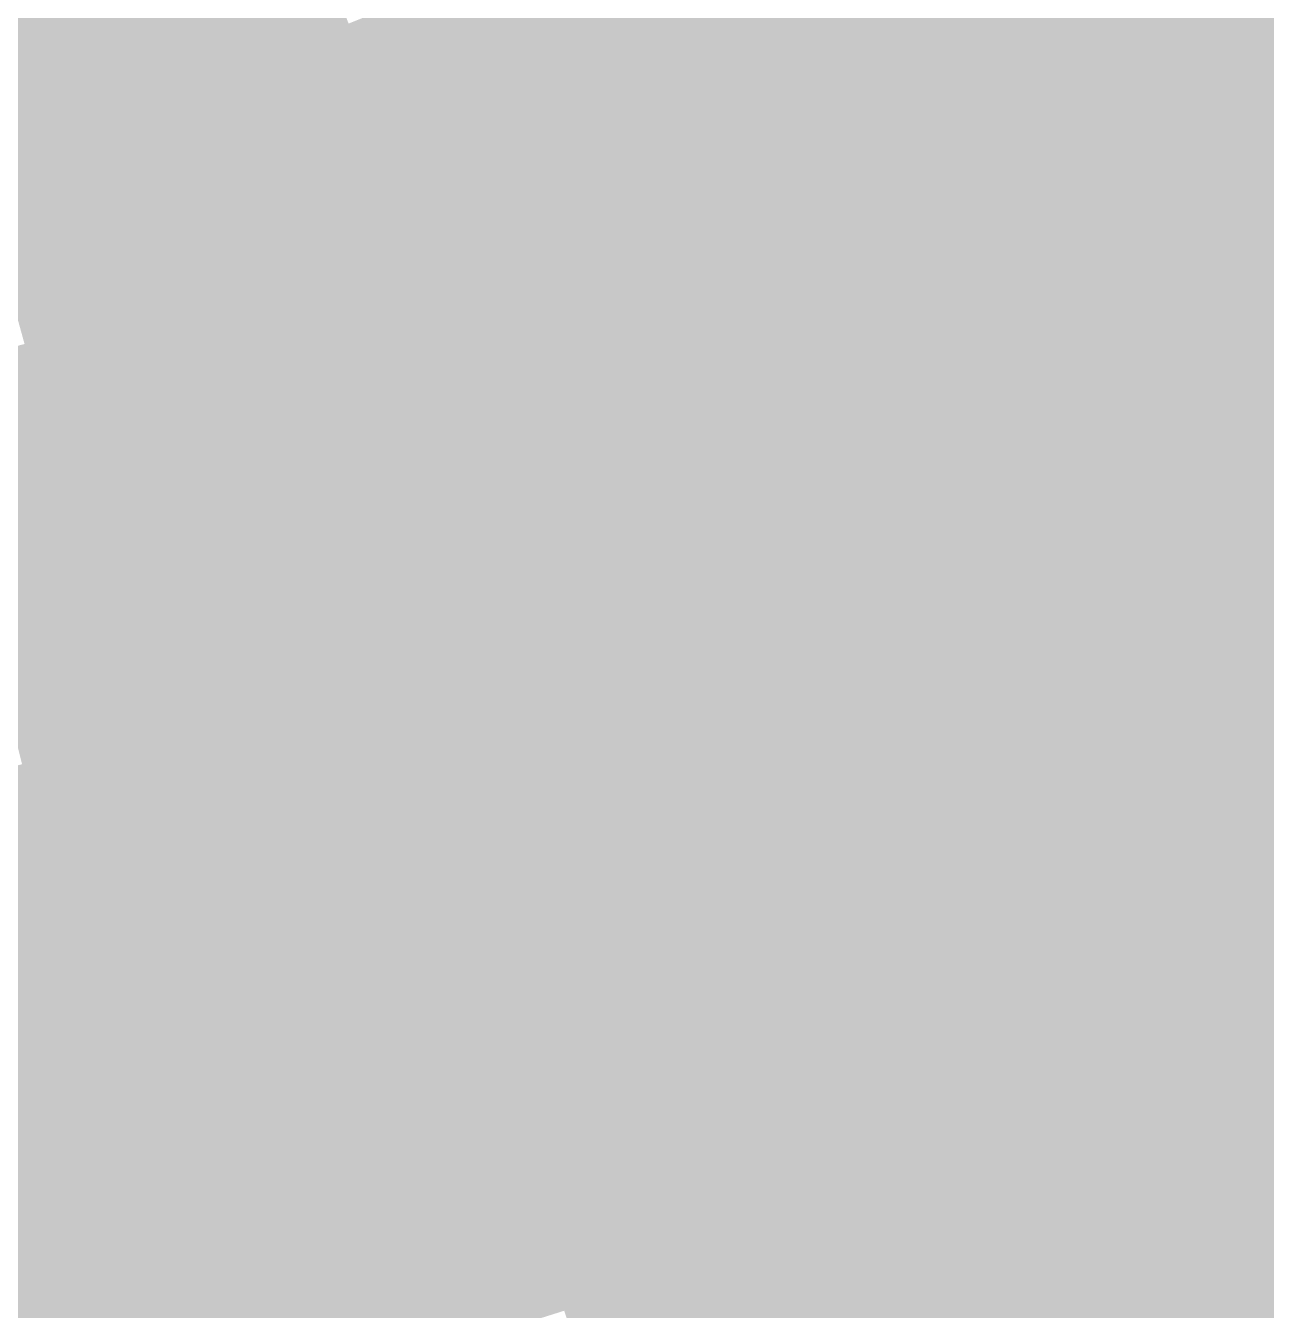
# Model space of a CAD drawing. Header units: inches. Extents: x -266 to 784, y -170 to 213.
# Drawn here: x 16.82 to 35.16, y -75.01 to -56.01 of the extents above; entities that cross this region are included whole.
import ezdxf

# ---------------------------------------------------------------- set-up
doc = ezdxf.new("R2010")
doc.units = ezdxf.units.IN
doc.header["$MEASUREMENT"] = 0

msp = doc.modelspace()

# ---------------------------------------------------------------- linework, layer by layer
at = {"color": 216, "true_color": 0x7d0084}
msp.add_solid([(27.426291, -54.486682), (27.875902, -55.379907), (26.080861, -55.143347), (26.508416, -56.047336)], dxfattribs=at)
at = {"color": 206, "true_color": 0x620077}
msp.add_solid([(19.539611, -54.609556), (19.876501, -55.5511), (18.193541, -55.072634), (18.507223, -56.022163)], dxfattribs=at)
at = {"color": 216, "true_color": 0x840089}
msp.add_solid([(29.226598, -54.679118), (29.697994, -55.56104), (27.875902, -55.379907), (28.325514, -56.273131)], dxfattribs=at)
at = {"color": 216, "true_color": 0x720080}
msp.add_solid([(24.314479, -54.852585), (24.71972, -55.766795), (22.961006, -55.432772), (23.343689, -56.356651)], dxfattribs=at)
at = {"color": 214, "true_color": 0x8b008d}
msp.add_solid([(31.052586, -54.81548), (31.545484, -55.685567), (29.697994, -55.56104), (30.169391, -56.442961)], dxfattribs=at)
at = {"color": 214, "true_color": 0x91008f}
msp.add_solid([(32.902576, -54.894631), (33.416678, -55.75236), (31.545484, -55.685567), (32.038382, -56.555654)], dxfattribs=at)
at = {"color": 206, "true_color": 0x600077}
msp.add_solid([(18.193541, -55.072634), (18.507223, -56.022163), (16.836511, -55.502539), (17.126796, -56.45948)], dxfattribs=at)
at = {"color": 206, "true_color": 0x69007c}
msp.add_solid([(21.233807, -55.046575), (21.593702, -55.979568), (19.876501, -55.5511), (20.213391, -56.492644)], dxfattribs=at)
at = {"color": 214, "true_color": 0x950090}
msp.add_solid([(34.774845, -54.915482), (35.309843, -55.760335), (33.416678, -55.75236), (33.930781, -56.610088)], dxfattribs=at)
at = {"color": 216, "true_color": 0x790084}
msp.add_solid([(26.080861, -55.143347), (26.508416, -56.047336), (24.71972, -55.766795), (25.124961, -56.681005)], dxfattribs=at)
at = {"color": 216, "true_color": 0x700080}
msp.add_solid([(22.961006, -55.432772), (23.343689, -56.356651), (21.593702, -55.979568), (21.953597, -56.912561)], dxfattribs=at)
at = {"color": 216, "true_color": 0x810089}
msp.add_solid([(27.875902, -55.379907), (28.325514, -56.273131), (26.508416, -56.047336), (26.935971, -56.951325)], dxfattribs=at)
at = {"color": 206, "true_color": 0x5d0077}
msp.add_solid([(16.836511, -55.502539), (17.126796, -56.45948), (15.46934, -55.899012), (15.736053, -56.862788)], dxfattribs=at)
at = {"color": 206, "true_color": 0x66007c}
msp.add_solid([(19.876501, -55.5511), (20.213391, -56.492644), (18.507223, -56.022163), (18.820904, -56.971691)], dxfattribs=at)
at = {"color": 216, "true_color": 0x88008d}
msp.add_solid([(29.697994, -55.56104), (30.169391, -56.442961), (28.325514, -56.273131), (28.775125, -57.166355)], dxfattribs=at)
at = {"color": 216, "true_color": 0x760084}
msp.add_solid([(24.71972, -55.766795), (25.124961, -56.681005), (23.343689, -56.356651), (23.726373, -57.280531)], dxfattribs=at)
at = {"color": 214, "true_color": 0x8f0091}
msp.add_solid([(31.545484, -55.685567), (32.038382, -56.555654), (30.169391, -56.442961), (30.640788, -57.324882)], dxfattribs=at)
at = {"color": 214, "true_color": 0x950094}
msp.add_solid([(33.416678, -55.75236), (33.930781, -56.610088), (32.038382, -56.555654), (32.531281, -57.425741)], dxfattribs=at)
at = {"color": 214, "true_color": 0x9a0094}
msp.add_solid([(35.309843, -55.760335), (35.844841, -56.605189), (33.930781, -56.610088), (34.444884, -57.467817)], dxfattribs=at)
at = {"color": 206, "true_color": 0x63007c}
msp.add_solid([(18.507223, -56.022163), (18.820904, -56.971691), (17.126796, -56.45948), (17.417081, -57.41642)], dxfattribs=at)
at = {"color": 206, "true_color": 0x6c0080}
msp.add_solid([(21.593702, -55.979568), (21.953597, -56.912561), (20.213391, -56.492644), (20.550281, -57.434188)], dxfattribs=at)
at = {"color": 216, "true_color": 0x7d0089}
msp.add_solid([(26.508416, -56.047336), (26.935971, -56.951325), (25.124961, -56.681005), (25.530203, -57.595215)], dxfattribs=at)
at = {"color": 216, "true_color": 0x730084}
msp.add_solid([(23.343689, -56.356651), (23.726373, -57.280531), (21.953597, -56.912561), (22.313492, -57.845554)], dxfattribs=at)
at = {"color": 216, "true_color": 0x85008d}
msp.add_solid([(28.325514, -56.273131), (28.775125, -57.166355), (26.935971, -56.951325), (27.363526, -57.855315)], dxfattribs=at)
at = {"color": 206, "true_color": 0x60007c}
msp.add_solid([(17.126796, -56.45948), (17.417081, -57.41642), (15.736053, -56.862788), (16.002765, -57.826564)], dxfattribs=at)
at = {"color": 206, "true_color": 0x690080}
msp.add_solid([(20.213391, -56.492644), (20.550281, -57.434188), (18.820904, -56.971691), (19.134586, -57.921219)], dxfattribs=at)
at = {"color": 214, "true_color": 0x8c0091}
msp.add_solid([(30.169391, -56.442961), (30.640788, -57.324882), (28.775125, -57.166355), (29.224736, -58.05958)], dxfattribs=at)
at = {"color": 214, "true_color": 0x940095}
msp.add_solid([(32.038382, -56.555654), (32.531281, -57.425741), (30.640788, -57.324882), (31.112185, -58.206803)], dxfattribs=at)
at = {"color": 214, "true_color": 0x9e0098}
msp.add_solid([(35.844841, -56.605189), (36.379838, -57.450042), (34.444884, -57.467817), (34.958987, -58.325545)], dxfattribs=at)
at = {"color": 216, "true_color": 0x7a0089}
msp.add_solid([(25.124961, -56.681005), (25.530203, -57.595215), (23.726373, -57.280531), (24.109056, -58.204411)], dxfattribs=at)
at = {"color": 214, "true_color": 0x9a0098}
msp.add_solid([(33.930781, -56.610088), (34.444884, -57.467817), (32.531281, -57.425741), (33.024179, -58.295828)], dxfattribs=at)
at = {"color": 206, "true_color": 0x670080}
msp.add_solid([(18.820904, -56.971691), (19.134586, -57.921219), (17.417081, -57.41642), (17.707365, -58.37336)], dxfattribs=at)
at = {"color": 216, "true_color": 0x700084}
msp.add_solid([(21.953597, -56.912561), (22.313492, -57.845554), (20.550281, -57.434188), (20.887171, -58.375732)], dxfattribs=at)
at = {"color": 216, "true_color": 0x81008d}
msp.add_solid([(26.935971, -56.951325), (27.363526, -57.855315), (25.530203, -57.595215), (25.935444, -58.509424)], dxfattribs=at)
at = {"color": 214, "true_color": 0x890091}
msp.add_solid([(28.775125, -57.166355), (29.224736, -58.05958), (27.363526, -57.855315), (27.791081, -58.759304)], dxfattribs=at)
at = {"color": 216, "true_color": 0x770089}
msp.add_solid([(23.726373, -57.280531), (24.109056, -58.204411), (22.313492, -57.845554), (22.673387, -58.778546)], dxfattribs=at)
at = {"color": 214, "true_color": 0x900095}
msp.add_solid([(30.640788, -57.324882), (31.112185, -58.206803), (29.224736, -58.05958), (29.674348, -58.952804)], dxfattribs=at)
at = {"color": 206, "true_color": 0x640080}
msp.add_solid([(17.417081, -57.41642), (17.707365, -58.37336), (16.002765, -57.826564), (16.269478, -58.79034)], dxfattribs=at)
at = {"color": 206, "true_color": 0x6d0084}
msp.add_solid([(20.550281, -57.434188), (20.887171, -58.375732), (19.134586, -57.921219), (19.448268, -58.870747)], dxfattribs=at)
at = {"color": 214, "true_color": 0x98009a}
msp.add_solid([(32.531281, -57.425741), (33.024179, -58.295828), (31.112185, -58.206803), (31.583581, -59.088725)], dxfattribs=at)
at = {"color": 214, "true_color": 0x9e009c}
msp.add_solid([(34.444884, -57.467817), (34.958987, -58.325545), (33.024179, -58.295828), (33.517077, -59.165915)], dxfattribs=at)
at = {"color": 214, "true_color": 0xa2009c}
msp.add_solid([(36.379838, -57.450042), (36.914836, -58.294896), (34.958987, -58.325545), (35.473089, -59.183274)], dxfattribs=at)
at = {"color": 216, "true_color": 0x7e008d}
msp.add_solid([(25.530203, -57.595215), (25.935444, -58.509424), (24.109056, -58.204411), (24.49174, -59.12829)], dxfattribs=at)
at = {"color": 206, "true_color": 0x6a0084}
msp.add_solid([(19.134586, -57.921219), (19.448268, -58.870747), (17.707365, -58.37336), (17.99765, -59.330301)], dxfattribs=at)
at = {"color": 216, "true_color": 0x740089}
msp.add_solid([(22.313492, -57.845554), (22.673387, -58.778546), (20.887171, -58.375732), (21.224061, -59.317276)], dxfattribs=at)
at = {"color": 216, "true_color": 0x850091}
msp.add_solid([(27.363526, -57.855315), (27.791081, -58.759304), (25.935444, -58.509424), (26.340685, -59.423634)], dxfattribs=at)
at = {"color": 214, "true_color": 0x8d0095}
msp.add_solid([(29.224736, -58.05958), (29.674348, -58.952804), (27.791081, -58.759304), (28.218636, -59.663293)], dxfattribs=at)
at = {"color": 216, "true_color": 0x7b008d}
msp.add_solid([(24.109056, -58.204411), (24.49174, -59.12829), (22.673387, -58.778546), (23.033282, -59.711539)], dxfattribs=at)
at = {"color": 214, "true_color": 0x94009a}
msp.add_solid([(31.112185, -58.206803), (31.583581, -59.088725), (29.674348, -58.952804), (30.123959, -59.846028)], dxfattribs=at)
at = {"color": 214, "true_color": 0x9c009e}
msp.add_solid([(33.024179, -58.295828), (33.517077, -59.165915), (31.583581, -59.088725), (32.054978, -59.970646)], dxfattribs=at)
at = {"color": 206, "true_color": 0x670084}
msp.add_solid([(17.707365, -58.37336), (17.99765, -59.330301), (16.269478, -58.79034), (16.536191, -59.754116)], dxfattribs=at)
at = {"color": 204, "true_color": 0x710089}
msp.add_solid([(20.887171, -58.375732), (21.224061, -59.317276), (19.448268, -58.870747), (19.76195, -59.820275)], dxfattribs=at)
at = {"color": 214, "true_color": 0xa200a0}
msp.add_solid([(34.958987, -58.325545), (35.473089, -59.183274), (33.517077, -59.165915), (34.009975, -60.036002)], dxfattribs=at)
at = {"color": 204, "true_color": 0x820091}
msp.add_solid([(25.935444, -58.509424), (26.340685, -59.423634), (24.49174, -59.12829), (24.874423, -60.05217)], dxfattribs=at)
at = {"color": 204, "true_color": 0x6d0089}
msp.add_solid([(19.448268, -58.870747), (19.76195, -59.820275), (17.99765, -59.330301), (18.287935, -60.287241)], dxfattribs=at)
at = {"color": 204, "true_color": 0x77008d}
msp.add_solid([(22.673387, -58.778546), (23.033282, -59.711539), (21.224061, -59.317276), (21.560951, -60.25882)], dxfattribs=at)
at = {"color": 214, "true_color": 0x890095}
msp.add_solid([(27.791081, -58.759304), (28.218636, -59.663293), (26.340685, -59.423634), (26.745927, -60.337844)], dxfattribs=at)
at = {"color": 214, "true_color": 0x91009a}
msp.add_solid([(29.674348, -58.952804), (30.123959, -59.846028), (28.218636, -59.663293), (28.646191, -60.567283)], dxfattribs=at)
at = {"color": 204, "true_color": 0x7e0091}
msp.add_solid([(24.49174, -59.12829), (24.874423, -60.05217), (23.033282, -59.711539), (23.393177, -60.644532)], dxfattribs=at)
at = {"color": 214, "true_color": 0x98009e}
msp.add_solid([(31.583581, -59.088725), (32.054978, -59.970646), (30.123959, -59.846028), (30.57357, -60.739252)], dxfattribs=at)
at = {"color": 214, "true_color": 0xa000a2}
msp.add_solid([(33.517077, -59.165915), (34.009975, -60.036002), (32.054978, -59.970646), (32.526375, -60.852567)], dxfattribs=at)
at = {"color": 214, "true_color": 0xa600a4}
msp.add_solid([(35.473089, -59.183274), (35.987192, -60.041003), (34.009975, -60.036002), (34.502873, -60.906089)], dxfattribs=at)
at = {"color": 206, "true_color": 0x6a0089}
msp.add_solid([(17.99765, -59.330301), (18.287935, -60.287241), (16.536191, -59.754116), (16.802904, -60.717892)], dxfattribs=at)
at = {"color": 204, "true_color": 0x74008d}
msp.add_solid([(21.224061, -59.317276), (21.560951, -60.25882), (19.76195, -59.820275), (20.075631, -60.769804)], dxfattribs=at)
at = {"color": 214, "true_color": 0x860095}
msp.add_solid([(26.340685, -59.423634), (26.745927, -60.337844), (24.874423, -60.05217), (25.257107, -60.976049)], dxfattribs=at)
at = {"color": 204, "true_color": 0x71008d}
msp.add_solid([(19.76195, -59.820275), (20.075631, -60.769804), (18.287935, -60.287241), (18.578219, -61.244181)], dxfattribs=at)
at = {"color": 204, "true_color": 0x7b0091}
msp.add_solid([(23.033282, -59.711539), (23.393177, -60.644532), (21.560951, -60.25882), (21.89784, -61.200364)], dxfattribs=at)
at = {"color": 214, "true_color": 0x8d009a}
msp.add_solid([(28.218636, -59.663293), (28.646191, -60.567283), (26.745927, -60.337844), (27.151168, -61.252054)], dxfattribs=at)
at = {"color": 214, "true_color": 0x95009e}
msp.add_solid([(30.123959, -59.846028), (30.57357, -60.739252), (28.646191, -60.567283), (29.073746, -61.471272)], dxfattribs=at)
at = {"color": 214, "true_color": 0x9c00a2}
msp.add_solid([(32.054978, -59.970646), (32.526375, -60.852567), (30.57357, -60.739252), (31.023182, -61.632477)], dxfattribs=at)
at = {"color": 204, "true_color": 0x820095}
msp.add_solid([(24.874423, -60.05217), (25.257107, -60.976049), (23.393177, -60.644532), (23.753072, -61.577525)], dxfattribs=at)
at = {"color": 214, "true_color": 0xa400a6}
msp.add_solid([(34.009975, -60.036002), (34.502873, -60.906089), (32.526375, -60.852567), (32.997772, -61.734489)], dxfattribs=at)
at = {"color": 214, "true_color": 0xab00a9}
msp.add_solid([(35.987192, -60.041003), (36.501295, -60.898731), (34.502873, -60.906089), (34.995772, -61.776176)], dxfattribs=at)
at = {"color": 204, "true_color": 0x6d008d}
msp.add_solid([(18.287935, -60.287241), (18.578219, -61.244181), (16.802904, -60.717892), (17.069616, -61.681668)], dxfattribs=at)
at = {"color": 204, "true_color": 0x780091}
msp.add_solid([(21.560951, -60.25882), (21.89784, -61.200364), (20.075631, -60.769804), (20.389313, -61.719332)], dxfattribs=at)
at = {"color": 214, "true_color": 0x89009a}
msp.add_solid([(26.745927, -60.337844), (27.151168, -61.252054), (25.257107, -60.976049), (25.63979, -61.899929)], dxfattribs=at)
at = {"color": 214, "true_color": 0x91009e}
msp.add_solid([(28.646191, -60.567283), (29.073746, -61.471272), (27.151168, -61.252054), (27.556409, -62.166263)], dxfattribs=at)
at = {"color": 204, "true_color": 0x6a008d}
msp.add_solid([(16.802904, -60.717892), (17.069616, -61.681668), (15.307751, -61.111969), (15.550732, -62.082)], dxfattribs=at)
at = {"color": 204, "true_color": 0x740091}
msp.add_solid([(20.075631, -60.769804), (20.389313, -61.719332), (18.578219, -61.244181), (18.868504, -62.201122)], dxfattribs=at)
at = {"color": 204, "true_color": 0x7f0095}
msp.add_solid([(23.393177, -60.644532), (23.753072, -61.577525), (21.89784, -61.200364), (22.23473, -62.141908)], dxfattribs=at)
at = {"color": 214, "true_color": 0x9900a2}
msp.add_solid([(30.57357, -60.739252), (31.023182, -61.632477), (29.073746, -61.471272), (29.501301, -62.375261)], dxfattribs=at)
at = {"color": 214, "true_color": 0xa100a6}
msp.add_solid([(32.526375, -60.852567), (32.997772, -61.734489), (31.023182, -61.632477), (31.472793, -62.525701)], dxfattribs=at)
at = {"color": 214, "true_color": 0xa900ab}
msp.add_solid([(34.502873, -60.906089), (34.995772, -61.776176), (32.997772, -61.734489), (33.469168, -62.61641)], dxfattribs=at)
at = {"color": 214, "true_color": 0xaf00ad}
msp.add_solid([(36.501295, -60.898731), (37.015398, -61.75646), (34.995772, -61.776176), (35.48867, -62.646263)], dxfattribs=at)
at = {"color": 214, "true_color": 0x86009a}
msp.add_solid([(25.257107, -60.976049), (25.63979, -61.899929), (23.753072, -61.577525), (24.112967, -62.510518)], dxfattribs=at)
at = {"color": 204, "true_color": 0x710091}
msp.add_solid([(18.578219, -61.244181), (18.868504, -62.201122), (17.069616, -61.681668), (17.336329, -62.645444)], dxfattribs=at)
at = {"color": 204, "true_color": 0x7b0095}
msp.add_solid([(21.89784, -61.200364), (22.23473, -62.141908), (20.389313, -61.719332), (20.702995, -62.66886)], dxfattribs=at)
at = {"color": 214, "true_color": 0x8d009e}
msp.add_solid([(27.151168, -61.252054), (27.556409, -62.166263), (25.63979, -61.899929), (26.022473, -62.823808)], dxfattribs=at)
at = {"color": 214, "true_color": 0x9500a2}
msp.add_solid([(29.073746, -61.471272), (29.501301, -62.375261), (27.556409, -62.166263), (27.961651, -63.080473)], dxfattribs=at)
at = {"color": 204, "true_color": 0x6d0091}
msp.add_solid([(17.069616, -61.681668), (17.336329, -62.645444), (15.550732, -62.082), (15.793712, -63.052031)], dxfattribs=at)
at = {"color": 204, "true_color": 0x780095}
msp.add_solid([(20.389313, -61.719332), (20.702995, -62.66886), (18.868504, -62.201122), (19.158789, -63.158062)], dxfattribs=at)
at = {"color": 204, "true_color": 0x82009a}
msp.add_solid([(23.753072, -61.577525), (24.112967, -62.510518), (22.23473, -62.141908), (22.57162, -63.083452)], dxfattribs=at)
at = {"color": 214, "true_color": 0x9d00a6}
msp.add_solid([(31.023182, -61.632477), (31.472793, -62.525701), (29.501301, -62.375261), (29.928857, -63.279251)], dxfattribs=at)
at = {"color": 214, "true_color": 0xa500ab}
msp.add_solid([(32.997772, -61.734489), (33.469168, -62.61641), (31.472793, -62.525701), (31.922404, -63.418925)], dxfattribs=at)
at = {"color": 214, "true_color": 0x8a009e}
msp.add_solid([(25.63979, -61.899929), (26.022473, -62.823808), (24.112967, -62.510518), (24.472862, -63.44351)], dxfattribs=at)
at = {"color": 214, "true_color": 0xad00af}
msp.add_solid([(34.995772, -61.776176), (35.48867, -62.646263), (33.469168, -62.61641), (33.940565, -63.498331)], dxfattribs=at)
at = {"color": 204, "true_color": 0x740095}
msp.add_solid([(18.868504, -62.201122), (19.158789, -63.158062), (17.336329, -62.645444), (17.603042, -63.60922)], dxfattribs=at)
at = {"color": 204, "true_color": 0x7f009a}
msp.add_solid([(22.23473, -62.141908), (22.57162, -63.083452), (20.702995, -62.66886), (21.016677, -63.618388)], dxfattribs=at)
at = {"color": 214, "true_color": 0x9100a2}
msp.add_solid([(27.556409, -62.166263), (27.961651, -63.080473), (26.022473, -62.823808), (26.405157, -63.747688)], dxfattribs=at)
at = {"color": 214, "true_color": 0x9900a6}
msp.add_solid([(29.501301, -62.375261), (29.928857, -63.279251), (27.961651, -63.080473), (28.366892, -63.994683)], dxfattribs=at)
at = {"color": 204, "true_color": 0x710095}
msp.add_solid([(17.336329, -62.645444), (17.603042, -63.60922), (15.793712, -63.052031), (16.036692, -64.022063)], dxfattribs=at)
at = {"color": 204, "true_color": 0x7b009a}
msp.add_solid([(20.702995, -62.66886), (21.016677, -63.618388), (19.158789, -63.158062), (19.449073, -64.115002)], dxfattribs=at)
at = {"color": 214, "true_color": 0x86009e}
msp.add_solid([(24.112967, -62.510518), (24.472862, -63.44351), (22.57162, -63.083452), (22.90851, -64.024996)], dxfattribs=at)
at = {"color": 214, "true_color": 0xa100ab}
msp.add_solid([(31.472793, -62.525701), (31.922404, -63.418925), (29.928857, -63.279251), (30.356412, -64.18324)], dxfattribs=at)
at = {"color": 214, "true_color": 0xa900af}
msp.add_solid([(33.469168, -62.61641), (33.940565, -63.498331), (31.922404, -63.418925), (32.372016, -64.31215)], dxfattribs=at)
at = {"color": 202, "true_color": 0xb100b3}
msp.add_solid([(35.48867, -62.646263), (35.981568, -63.51635), (33.940565, -63.498331), (34.411962, -64.380252)], dxfattribs=at)
at = {"color": 214, "true_color": 0x8d00a2}
msp.add_solid([(26.022473, -62.823808), (26.405157, -63.747688), (24.472862, -63.44351), (24.832758, -64.376503)], dxfattribs=at)
at = {"color": 204, "true_color": 0x77009a}
msp.add_solid([(19.158789, -63.158062), (19.449073, -64.115002), (17.603042, -63.60922), (17.869755, -64.572996)], dxfattribs=at)
at = {"color": 204, "true_color": 0x82009e}
msp.add_solid([(22.57162, -63.083452), (22.90851, -64.024996), (21.016677, -63.618388), (21.330358, -64.567916)], dxfattribs=at)
at = {"color": 214, "true_color": 0x9500a6}
msp.add_solid([(27.961651, -63.080473), (28.366892, -63.994683), (26.405157, -63.747688), (26.78784, -64.671567)], dxfattribs=at)
at = {"color": 214, "true_color": 0x8900a2}
msp.add_solid([(24.472862, -63.44351), (24.832758, -64.376503), (22.90851, -64.024996), (23.2454, -64.966541)], dxfattribs=at)
at = {"color": 214, "true_color": 0x9d00ab}
msp.add_solid([(29.928857, -63.279251), (30.356412, -64.18324), (28.366892, -63.994683), (28.772133, -64.908893)], dxfattribs=at)
at = {"color": 214, "true_color": 0xa500af}
msp.add_solid([(31.922404, -63.418925), (32.372016, -64.31215), (30.356412, -64.18324), (30.783967, -65.087229)], dxfattribs=at)
at = {"color": 204, "true_color": 0x74009a}
msp.add_solid([(17.603042, -63.60922), (17.869755, -64.572996), (16.036692, -64.022063), (16.279672, -64.992094)], dxfattribs=at)
at = {"color": 204, "true_color": 0x7e009e}
msp.add_solid([(21.016677, -63.618388), (21.330358, -64.567916), (19.449073, -64.115002), (19.739358, -65.071943)], dxfattribs=at)
at = {"color": 202, "true_color": 0xad00b3}
msp.add_solid([(33.940565, -63.498331), (34.411962, -64.380252), (32.372016, -64.31215), (32.821627, -65.205374)], dxfattribs=at)
at = {"color": 212, "true_color": 0xb500b7}
msp.add_solid([(35.981568, -63.51635), (36.474466, -64.386437), (34.411962, -64.380252), (34.883359, -65.262174)], dxfattribs=at)
at = {"color": 214, "true_color": 0x9100a6}
msp.add_solid([(26.405157, -63.747688), (26.78784, -64.671567), (24.832758, -64.376503), (25.192653, -65.309496)], dxfattribs=at)
at = {"color": 214, "true_color": 0x9900ab}
msp.add_solid([(28.366892, -63.994683), (28.772133, -64.908893), (26.78784, -64.671567), (27.170524, -65.595447)], dxfattribs=at)
at = {"color": 204, "true_color": 0x7b009e}
msp.add_solid([(19.449073, -64.115002), (19.739358, -65.071943), (17.869755, -64.572996), (18.136467, -65.536772)], dxfattribs=at)
at = {"color": 214, "true_color": 0x8600a2}
msp.add_solid([(22.90851, -64.024996), (23.2454, -64.966541), (21.330358, -64.567916), (21.64404, -65.517444)], dxfattribs=at)
at = {"color": 214, "true_color": 0xa100af}
msp.add_solid([(30.356412, -64.18324), (30.783967, -65.087229), (28.772133, -64.908893), (29.177375, -65.823102)], dxfattribs=at)
at = {"color": 214, "true_color": 0x8d00a6}
msp.add_solid([(24.832758, -64.376503), (25.192653, -65.309496), (23.2454, -64.966541), (23.58229, -65.908085)], dxfattribs=at)
at = {"color": 202, "true_color": 0xa900b3}
msp.add_solid([(32.372016, -64.31215), (32.821627, -65.205374), (30.783967, -65.087229), (31.211522, -65.991218)], dxfattribs=at)
at = {"color": 202, "true_color": 0xb100b7}
msp.add_solid([(34.411962, -64.380252), (34.883359, -65.262174), (32.821627, -65.205374), (33.271238, -66.098598)], dxfattribs=at)
at = {"color": 212, "true_color": 0xba00bc}
msp.add_solid([(36.474466, -64.386437), (36.967364, -65.256524), (34.883359, -65.262174), (35.354755, -66.144095)], dxfattribs=at)
at = {"color": 204, "true_color": 0x77009e}
msp.add_solid([(17.869755, -64.572996), (18.136467, -65.536772), (16.279672, -64.992094), (16.522652, -65.962125)], dxfattribs=at)
at = {"color": 204, "true_color": 0x8200a2}
msp.add_solid([(21.330358, -64.567916), (21.64404, -65.517444), (19.739358, -65.071943), (20.029643, -66.028883)], dxfattribs=at)
at = {"color": 214, "true_color": 0x9500ab}
msp.add_solid([(26.78784, -64.671567), (27.170524, -65.595447), (25.192653, -65.309496), (25.552548, -66.242489)], dxfattribs=at)
at = {"color": 214, "true_color": 0x9c00af}
msp.add_solid([(28.772133, -64.908893), (29.177375, -65.823102), (27.170524, -65.595447), (27.553207, -66.519326)], dxfattribs=at)
at = {"color": 204, "true_color": 0x7e00a2}
msp.add_solid([(19.739358, -65.071943), (20.029643, -66.028883), (18.136467, -65.536772), (18.40318, -66.500549)], dxfattribs=at)
at = {"color": 214, "true_color": 0x8900a6}
msp.add_solid([(23.2454, -64.966541), (23.58229, -65.908085), (21.64404, -65.517444), (21.957722, -66.466973)], dxfattribs=at)
at = {"color": 202, "true_color": 0xa400b3}
msp.add_solid([(30.783967, -65.087229), (31.211522, -65.991218), (29.177375, -65.823102), (29.582616, -66.737312)], dxfattribs=at)
at = {"color": 214, "true_color": 0x9100ab}
msp.add_solid([(25.192653, -65.309496), (25.552548, -66.242489), (23.58229, -65.908085), (23.91918, -66.849629)], dxfattribs=at)
at = {"color": 202, "true_color": 0xad00b7}
msp.add_solid([(32.821627, -65.205374), (33.271238, -66.098598), (31.211522, -65.991218), (31.639077, -66.895208)], dxfattribs=at)
at = {"color": 212, "true_color": 0xb500bc}
msp.add_solid([(34.883359, -65.262174), (35.354755, -66.144095), (33.271238, -66.098598), (33.72085, -66.991823)], dxfattribs=at)
at = {"color": 204, "true_color": 0x8500a6}
msp.add_solid([(21.64404, -65.517444), (21.957722, -66.466973), (20.029643, -66.028883), (20.319927, -66.985824)], dxfattribs=at)
at = {"color": 204, "true_color": 0x7a00a2}
msp.add_solid([(18.136467, -65.536772), (18.40318, -66.500549), (16.522652, -65.962125), (16.765632, -66.932156)], dxfattribs=at)
at = {"color": 214, "true_color": 0x9800af}
msp.add_solid([(27.170524, -65.595447), (27.553207, -66.519326), (25.552548, -66.242489), (25.912443, -67.175482)], dxfattribs=at)
at = {"color": 214, "true_color": 0x8d00ab}
msp.add_solid([(23.58229, -65.908085), (23.91918, -66.849629), (21.957722, -66.466973), (22.271404, -67.416501)], dxfattribs=at)
at = {"color": 202, "true_color": 0xa000b3}
msp.add_solid([(29.177375, -65.823102), (29.582616, -66.737312), (27.553207, -66.519326), (27.935891, -67.443206)], dxfattribs=at)
at = {"color": 204, "true_color": 0x8100a6}
msp.add_solid([(20.029643, -66.028883), (20.319927, -66.985824), (18.40318, -66.500549), (18.669893, -67.464325)], dxfattribs=at)
at = {"color": 202, "true_color": 0xa800b7}
msp.add_solid([(31.211522, -65.991218), (31.639077, -66.895208), (29.582616, -66.737312), (29.987857, -67.651522)], dxfattribs=at)
at = {"color": 202, "true_color": 0xb100bc}
msp.add_solid([(33.271238, -66.098598), (33.72085, -66.991823), (31.639077, -66.895208), (32.066632, -67.799197)], dxfattribs=at)
at = {"color": 214, "true_color": 0x9400af}
msp.add_solid([(25.552548, -66.242489), (25.912443, -67.175482), (23.91918, -66.849629), (24.256069, -67.791173)], dxfattribs=at)
at = {"color": 212, "true_color": 0xb900c0}
msp.add_solid([(35.354755, -66.144095), (35.826152, -67.026016), (33.72085, -66.991823), (34.170461, -67.885047)], dxfattribs=at)
at = {"color": 214, "true_color": 0x8900ab}
msp.add_solid([(21.957722, -66.466973), (22.271404, -67.416501), (20.319927, -66.985824), (20.610212, -67.942764)], dxfattribs=at)
at = {"color": 204, "true_color": 0x7d00a6}
msp.add_solid([(18.40318, -66.500549), (18.669893, -67.464325), (16.765632, -66.932156), (17.008613, -67.902188)], dxfattribs=at)
at = {"color": 202, "true_color": 0x9c00b3}
msp.add_solid([(27.553207, -66.519326), (27.935891, -67.443206), (25.912443, -67.175482), (26.272338, -68.108474)], dxfattribs=at)
at = {"color": 214, "true_color": 0x9000af}
msp.add_solid([(23.91918, -66.849629), (24.256069, -67.791173), (22.271404, -67.416501), (22.585085, -68.366029)], dxfattribs=at)
at = {"color": 202, "true_color": 0xa400b7}
msp.add_solid([(29.582616, -66.737312), (29.987857, -67.651522), (27.935891, -67.443206), (28.318574, -68.367085)], dxfattribs=at)
at = {"color": 204, "true_color": 0x7a00a6}
msp.add_solid([(16.765632, -66.932156), (17.008613, -67.902188), (15.117986, -67.323447), (15.337087, -68.299149)], dxfattribs=at)
at = {"color": 204, "true_color": 0x8500ab}
msp.add_solid([(20.319927, -66.985824), (20.610212, -67.942764), (18.669893, -67.464325), (18.936606, -68.428101)], dxfattribs=at)
at = {"color": 202, "true_color": 0xac00bc}
msp.add_solid([(31.639077, -66.895208), (32.066632, -67.799197), (29.987857, -67.651522), (30.393099, -68.565732)], dxfattribs=at)
at = {"color": 212, "true_color": 0xb500c0}
msp.add_solid([(33.72085, -66.991823), (34.170461, -67.885047), (32.066632, -67.799197), (32.494187, -68.703186)], dxfattribs=at)
at = {"color": 212, "true_color": 0xbd00c4}
msp.add_solid([(35.826152, -67.026016), (36.297549, -67.907937), (34.170461, -67.885047), (34.620072, -68.778271)], dxfattribs=at)
at = {"color": 202, "true_color": 0x9800b3}
msp.add_solid([(25.912443, -67.175482), (26.272338, -68.108474), (24.256069, -67.791173), (24.592959, -68.732717)], dxfattribs=at)
at = {"color": 214, "true_color": 0x8c00af}
msp.add_solid([(22.271404, -67.416501), (22.585085, -68.366029), (20.610212, -67.942764), (20.900497, -68.899704)], dxfattribs=at)
at = {"color": 204, "true_color": 0x8100ab}
msp.add_solid([(18.669893, -67.464325), (18.936606, -68.428101), (17.008613, -67.902188), (17.251593, -68.872219)], dxfattribs=at)
at = {"color": 202, "true_color": 0xa000b7}
msp.add_solid([(27.935891, -67.443206), (28.318574, -68.367085), (26.272338, -68.108474), (26.632233, -69.041467)], dxfattribs=at)
at = {"color": 202, "true_color": 0x9400b3}
msp.add_solid([(24.256069, -67.791173), (24.592959, -68.732717), (22.585085, -68.366029), (22.898767, -69.315557)], dxfattribs=at)
at = {"color": 202, "true_color": 0xa800bc}
msp.add_solid([(29.987857, -67.651522), (30.393099, -68.565732), (28.318574, -68.367085), (28.701257, -69.290965)], dxfattribs=at)
at = {"color": 202, "true_color": 0xb000c0}
msp.add_solid([(32.066632, -67.799197), (32.494187, -68.703186), (30.393099, -68.565732), (30.79834, -69.479941)], dxfattribs=at)
at = {"color": 204, "true_color": 0x7d00ab}
msp.add_solid([(17.008613, -67.902188), (17.251593, -68.872219), (15.337087, -68.299149), (15.556188, -69.274851)], dxfattribs=at)
at = {"color": 214, "true_color": 0x8800af}
msp.add_solid([(20.610212, -67.942764), (20.900497, -68.899704), (18.936606, -68.428101), (19.203319, -69.391877)], dxfattribs=at)
at = {"color": 212, "true_color": 0xb900c4}
msp.add_solid([(34.170461, -67.885047), (34.620072, -68.778271), (32.494187, -68.703186), (32.921742, -69.607176)], dxfattribs=at)
at = {"color": 212, "true_color": 0xc100c9}
msp.add_solid([(36.297549, -67.907937), (36.768945, -68.789859), (34.620072, -68.778271), (35.069684, -69.671495)], dxfattribs=at)
at = {"color": 202, "true_color": 0x9c00b7}
msp.add_solid([(26.272338, -68.108474), (26.632233, -69.041467), (24.592959, -68.732717), (24.929849, -69.674261)], dxfattribs=at)
at = {"color": 202, "true_color": 0x9000b3}
msp.add_solid([(22.585085, -68.366029), (22.898767, -69.315557), (20.900497, -68.899704), (21.190781, -69.856645)], dxfattribs=at)
at = {"color": 202, "true_color": 0xa400bc}
msp.add_solid([(28.318574, -68.367085), (28.701257, -69.290965), (26.632233, -69.041467), (26.992128, -69.97446)], dxfattribs=at)
at = {"color": 204, "true_color": 0x8400af}
msp.add_solid([(18.936606, -68.428101), (19.203319, -69.391877), (17.251593, -68.872219), (17.494573, -69.84225)], dxfattribs=at)
at = {"color": 202, "true_color": 0xac00c0}
msp.add_solid([(30.393099, -68.565732), (30.79834, -69.479941), (28.701257, -69.290965), (29.083941, -70.214844)], dxfattribs=at)
at = {"color": 202, "true_color": 0x9700b7}
msp.add_solid([(24.592959, -68.732717), (24.929849, -69.674261), (22.898767, -69.315557), (23.212449, -70.265085)], dxfattribs=at)
at = {"color": 212, "true_color": 0xb400c4}
msp.add_solid([(32.494187, -68.703186), (32.921742, -69.607176), (30.79834, -69.479941), (31.203581, -70.394151)], dxfattribs=at)
at = {"color": 204, "true_color": 0x8000af}
msp.add_solid([(17.251593, -68.872219), (17.494573, -69.84225), (15.556188, -69.274851), (15.775289, -70.250553)], dxfattribs=at)
at = {"color": 202, "true_color": 0x8b00b3}
msp.add_solid([(20.900497, -68.899704), (21.190781, -69.856645), (19.203319, -69.391877), (19.470031, -70.355653)], dxfattribs=at)
at = {"color": 212, "true_color": 0xbd00c9}
msp.add_solid([(34.620072, -68.778271), (35.069684, -69.671495), (32.921742, -69.607176), (33.349297, -70.511165)], dxfattribs=at)
at = {"color": 212, "true_color": 0xc600cd}
msp.add_solid([(36.768945, -68.789859), (37.240342, -69.67178), (35.069684, -69.671495), (35.519295, -70.56472)], dxfattribs=at)
at = {"color": 202, "true_color": 0x9f00bc}
msp.add_solid([(26.632233, -69.041467), (26.992128, -69.97446), (24.929849, -69.674261), (25.266739, -70.615805)], dxfattribs=at)
at = {"color": 202, "true_color": 0x9300b7}
msp.add_solid([(22.898767, -69.315557), (23.212449, -70.265085), (21.190781, -69.856645), (21.481066, -70.813585)], dxfattribs=at)
at = {"color": 202, "true_color": 0xa700c0}
msp.add_solid([(28.701257, -69.290965), (29.083941, -70.214844), (26.992128, -69.97446), (27.352023, -70.907453)], dxfattribs=at)
at = {"color": 202, "true_color": 0x8700b3}
msp.add_solid([(19.203319, -69.391877), (19.470031, -70.355653), (17.494573, -69.84225), (17.737553, -70.812281)], dxfattribs=at)
at = {"color": 202, "true_color": 0xb000c4}
msp.add_solid([(30.79834, -69.479941), (31.203581, -70.394151), (29.083941, -70.214844), (29.466624, -71.138724)], dxfattribs=at)
at = {"color": 202, "true_color": 0x9b00bc}
msp.add_solid([(24.929849, -69.674261), (25.266739, -70.615805), (23.212449, -70.265085), (23.526131, -71.214614)], dxfattribs=at)
at = {"color": 212, "true_color": 0xb800c9}
msp.add_solid([(32.921742, -69.607176), (33.349297, -70.511165), (31.203581, -70.394151), (31.608822, -71.308361)], dxfattribs=at)
at = {"color": 212, "true_color": 0xc100cd}
msp.add_solid([(35.069684, -69.671495), (35.519295, -70.56472), (33.349297, -70.511165), (33.776852, -71.415154)], dxfattribs=at)
at = {"color": 204, "true_color": 0x8300b3}
msp.add_solid([(17.494573, -69.84225), (17.737553, -70.812281), (15.775289, -70.250553), (15.994391, -71.226255)], dxfattribs=at)
at = {"color": 202, "true_color": 0x8f00b7}
msp.add_solid([(21.190781, -69.856645), (21.481066, -70.813585), (19.470031, -70.355653), (19.736744, -71.319429)], dxfattribs=at)
at = {"color": 202, "true_color": 0xa300c0}
msp.add_solid([(26.992128, -69.97446), (27.352023, -70.907453), (25.266739, -70.615805), (25.603629, -71.557349)], dxfattribs=at)
at = {"color": 202, "true_color": 0x9600bc}
msp.add_solid([(23.212449, -70.265085), (23.526131, -71.214614), (21.481066, -70.813585), (21.771351, -71.770525)], dxfattribs=at)
at = {"color": 202, "true_color": 0xab00c4}
msp.add_solid([(29.083941, -70.214844), (29.466624, -71.138724), (27.352023, -70.907453), (27.711918, -71.840446)], dxfattribs=at)
at = {"color": 202, "true_color": 0x8a00b7}
msp.add_solid([(19.470031, -70.355653), (19.736744, -71.319429), (17.737553, -70.812281), (17.980533, -71.782313)], dxfattribs=at)
at = {"color": 212, "true_color": 0xb300c9}
msp.add_solid([(31.203581, -70.394151), (31.608822, -71.308361), (29.466624, -71.138724), (29.849308, -72.062604)], dxfattribs=at)
at = {"color": 202, "true_color": 0x9e00c0}
msp.add_solid([(25.266739, -70.615805), (25.603629, -71.557349), (23.526131, -71.214614), (23.839812, -72.164142)], dxfattribs=at)
at = {"color": 212, "true_color": 0xbc00cd}
msp.add_solid([(33.349297, -70.511165), (33.776852, -71.415154), (31.608822, -71.308361), (32.014064, -72.222571)], dxfattribs=at)
at = {"color": 212, "true_color": 0xc500d1}
msp.add_solid([(35.519295, -70.56472), (35.968906, -71.457944), (33.776852, -71.415154), (34.204407, -72.319143)], dxfattribs=at)
at = {"color": 202, "true_color": 0x8600b7}
msp.add_solid([(17.737553, -70.812281), (17.980533, -71.782313), (15.994391, -71.226255), (16.213492, -72.201958)], dxfattribs=at)
at = {"color": 202, "true_color": 0x9200bc}
msp.add_solid([(21.481066, -70.813585), (21.771351, -71.770525), (19.736744, -71.319429), (20.003457, -72.283205)], dxfattribs=at)
at = {"color": 202, "true_color": 0xa600c4}
msp.add_solid([(27.352023, -70.907453), (27.711918, -71.840446), (25.603629, -71.557349), (25.940519, -72.498893)], dxfattribs=at)
at = {"color": 202, "true_color": 0x9a00c0}
msp.add_solid([(23.526131, -71.214614), (23.839812, -72.164142), (21.771351, -71.770525), (22.061635, -72.727466)], dxfattribs=at)
at = {"color": 202, "true_color": 0xaf00c9}
msp.add_solid([(29.466624, -71.138724), (29.849308, -72.062604), (27.711918, -71.840446), (28.071813, -72.773438)], dxfattribs=at)
at = {"color": 202, "true_color": 0x8e00bc}
msp.add_solid([(19.736744, -71.319429), (20.003457, -72.283205), (17.980533, -71.782313), (18.223513, -72.752344)], dxfattribs=at)
at = {"color": 212, "true_color": 0xb700cd}
msp.add_solid([(31.608822, -71.308361), (32.014064, -72.222571), (29.849308, -72.062604), (30.231991, -72.986483)], dxfattribs=at)
at = {"color": 212, "true_color": 0xc000d1}
msp.add_solid([(33.776852, -71.415154), (34.204407, -72.319143), (32.014064, -72.222571), (32.419305, -73.13678)], dxfattribs=at)
at = {"color": 202, "true_color": 0xa200c4}
msp.add_solid([(25.603629, -71.557349), (25.940519, -72.498893), (23.839812, -72.164142), (24.153494, -73.11367)], dxfattribs=at)
at = {"color": 212, "true_color": 0xc900d5}
msp.add_solid([(35.968906, -71.457944), (36.418518, -72.351168), (34.204407, -72.319143), (34.631963, -73.223133)], dxfattribs=at)
at = {"color": 202, "true_color": 0x8900bc}
msp.add_solid([(17.980533, -71.782313), (18.223513, -72.752344), (16.213492, -72.201958), (16.432593, -73.17766)], dxfattribs=at)
at = {"color": 202, "true_color": 0x9500c0}
msp.add_solid([(21.771351, -71.770525), (22.061635, -72.727466), (20.003457, -72.283205), (20.27017, -73.246981)], dxfattribs=at)
at = {"color": 202, "true_color": 0xaa00c9}
msp.add_solid([(27.711918, -71.840446), (28.071813, -72.773438), (25.940519, -72.498893), (26.277409, -73.440437)], dxfattribs=at)
at = {"color": 202, "true_color": 0x9d00c4}
msp.add_solid([(23.839812, -72.164142), (24.153494, -73.11367), (22.061635, -72.727466), (22.35192, -73.684406)], dxfattribs=at)
at = {"color": 202, "true_color": 0xb200cd}
msp.add_solid([(29.849308, -72.062604), (30.231991, -72.986483), (28.071813, -72.773438), (28.431708, -73.706431)], dxfattribs=at)
at = {"color": 202, "true_color": 0x9100c0}
msp.add_solid([(20.003457, -72.283205), (20.27017, -73.246981), (18.223513, -72.752344), (18.466494, -73.722375)], dxfattribs=at)
at = {"color": 212, "true_color": 0xbb00d1}
msp.add_solid([(32.014064, -72.222571), (32.419305, -73.13678), (30.231991, -72.986483), (30.614675, -73.910363)], dxfattribs=at)
at = {"color": 212, "true_color": 0xc400d5}
msp.add_solid([(34.204407, -72.319143), (34.631963, -73.223133), (32.419305, -73.13678), (32.824546, -74.05099)], dxfattribs=at)
at = {"color": 212, "true_color": 0xcd00da}
msp.add_solid([(36.418518, -72.351168), (36.868129, -73.244393), (34.631963, -73.223133), (35.059518, -74.127122)], dxfattribs=at)
at = {"color": 202, "true_color": 0xa500c9}
msp.add_solid([(25.940519, -72.498893), (26.277409, -73.440437), (24.153494, -73.11367), (24.467176, -74.063198)], dxfattribs=at)
at = {"color": 202, "true_color": 0x9900c4}
msp.add_solid([(22.061635, -72.727466), (22.35192, -73.684406), (20.27017, -73.246981), (20.536882, -74.210757)], dxfattribs=at)
at = {"color": 202, "true_color": 0x8c00c0}
msp.add_solid([(18.223513, -72.752344), (18.466494, -73.722375), (16.432593, -73.17766), (16.651694, -74.153362)], dxfattribs=at)
at = {"color": 202, "true_color": 0xae00cd}
msp.add_solid([(28.071813, -72.773438), (28.431708, -73.706431), (26.277409, -73.440437), (26.614298, -74.381981)], dxfattribs=at)
at = {"color": 202, "true_color": 0xa100c9}
msp.add_solid([(24.153494, -73.11367), (24.467176, -74.063198), (22.35192, -73.684406), (22.642205, -74.641346)], dxfattribs=at)
at = {"color": 212, "true_color": 0xb600d1}
msp.add_solid([(30.231991, -72.986483), (30.614675, -73.910363), (28.431708, -73.706431), (28.791603, -74.639424)], dxfattribs=at)
at = {"color": 202, "true_color": 0x9400c4}
msp.add_solid([(20.27017, -73.246981), (20.536882, -74.210757), (18.466494, -73.722375), (18.709474, -74.692406)], dxfattribs=at)
at = {"color": 212, "true_color": 0xbf00d5}
msp.add_solid([(32.419305, -73.13678), (32.824546, -74.05099), (30.614675, -73.910363), (30.997358, -74.834242)], dxfattribs=at)
at = {"color": 212, "true_color": 0xc800da}
msp.add_solid([(34.631963, -73.223133), (35.059518, -74.127122), (32.824546, -74.05099), (33.229788, -74.9652)], dxfattribs=at)
at = {"color": 212, "true_color": 0xd100de}
msp.add_solid([(36.868129, -73.244393), (37.31774, -74.137617), (35.059518, -74.127122), (35.487073, -75.031111)], dxfattribs=at)
at = {"color": 202, "true_color": 0xa900cd}
msp.add_solid([(26.277409, -73.440437), (26.614298, -74.381981), (24.467176, -74.063198), (24.780857, -75.012726)], dxfattribs=at)
at = {"color": 202, "true_color": 0x9c00c9}
msp.add_solid([(22.35192, -73.684406), (22.642205, -74.641346), (20.536882, -74.210757), (20.803595, -75.174533)], dxfattribs=at)
at = {"color": 202, "true_color": 0x8f00c4}
msp.add_solid([(18.466494, -73.722375), (18.709474, -74.692406), (16.651694, -74.153362), (16.870795, -75.129064)], dxfattribs=at)
at = {"color": 202, "true_color": 0xb100d1}
msp.add_solid([(28.431708, -73.706431), (28.791603, -74.639424), (26.614298, -74.381981), (26.951188, -75.323525)], dxfattribs=at)
at = {"color": 202, "true_color": 0xa400cd}
msp.add_solid([(24.467176, -74.063198), (24.780857, -75.012726), (22.642205, -74.641346), (22.932489, -75.598287)], dxfattribs=at)
at = {"color": 212, "true_color": 0xba00d5}
msp.add_solid([(30.614675, -73.910363), (30.997358, -74.834242), (28.791603, -74.639424), (29.151498, -75.572417)], dxfattribs=at)
at = {"color": 212, "true_color": 0xc300da}
msp.add_solid([(32.824546, -74.05099), (33.229788, -74.9652), (30.997358, -74.834242), (31.380041, -75.758122)], dxfattribs=at)
at = {"color": 202, "true_color": 0x8b00c4}
msp.add_solid([(16.651694, -74.153362), (16.870795, -75.129064), (14.826864, -74.539681), (15.021955, -75.520467)], dxfattribs=at)
at = {"color": 202, "true_color": 0x9700c9}
msp.add_solid([(20.536882, -74.210757), (20.803595, -75.174533), (18.709474, -74.692406), (18.952454, -75.662438)], dxfattribs=at)
at = {"color": 212, "true_color": 0xcc00de}
msp.add_solid([(35.059518, -74.127122), (35.487073, -75.031111), (33.229788, -74.9652), (33.635029, -75.87941)], dxfattribs=at)
at = {"color": 202, "true_color": 0xac00d1}
msp.add_solid([(26.614298, -74.381981), (26.951188, -75.323525), (24.780857, -75.012726), (25.094539, -75.962254)], dxfattribs=at)
at = {"color": 202, "true_color": 0x9f00cd}
msp.add_solid([(22.642205, -74.641346), (22.932489, -75.598287), (20.803595, -75.174533), (21.070308, -76.138309)], dxfattribs=at)
at = {"color": 212, "true_color": 0xb500d5}
msp.add_solid([(28.791603, -74.639424), (29.151498, -75.572417), (26.951188, -75.323525), (27.288078, -76.265069)], dxfattribs=at)
at = {"color": 202, "true_color": 0x9200c9}
msp.add_solid([(18.709474, -74.692406), (18.952454, -75.662438), (16.870795, -75.129064), (17.089897, -76.104766)], dxfattribs=at)
at = {"color": 212, "true_color": 0xbe00da}
msp.add_solid([(30.997358, -74.834242), (31.380041, -75.758122), (29.151498, -75.572417), (29.511393, -76.50541)], dxfattribs=at)
at = {"color": 212, "true_color": 0xc600de}
msp.add_solid([(33.229788, -74.9652), (33.635029, -75.87941), (31.380041, -75.758122), (31.762725, -76.682001)], dxfattribs=at)

doc.saveas('drawing.dxf')
